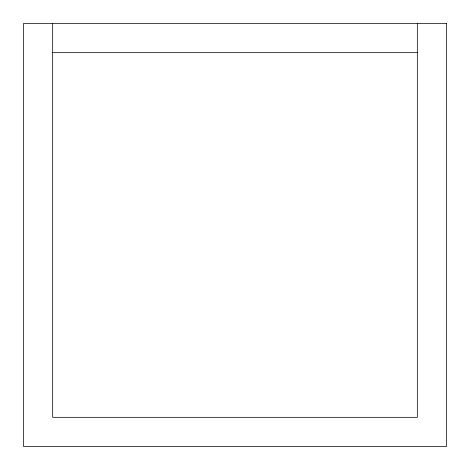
<?xml version="1.0" encoding="UTF-8"?>
<svg xmlns="http://www.w3.org/2000/svg" width="470" height="470" viewBox="0 0 470 470"><rect width="100%" height="100%" fill="white"/><g stroke="black" fill="none" stroke-linecap="round" stroke-linejoin="round"><path stroke-width="0.7" d="M52.675 52.675L417.325 52.675M417.325 23.5L417.325 417.325L52.675 417.325L52.675 23.5M446.5 23.5L23.5 23.5L23.5 446.5L446.5 446.5L446.5 23.5"/></g></svg>
